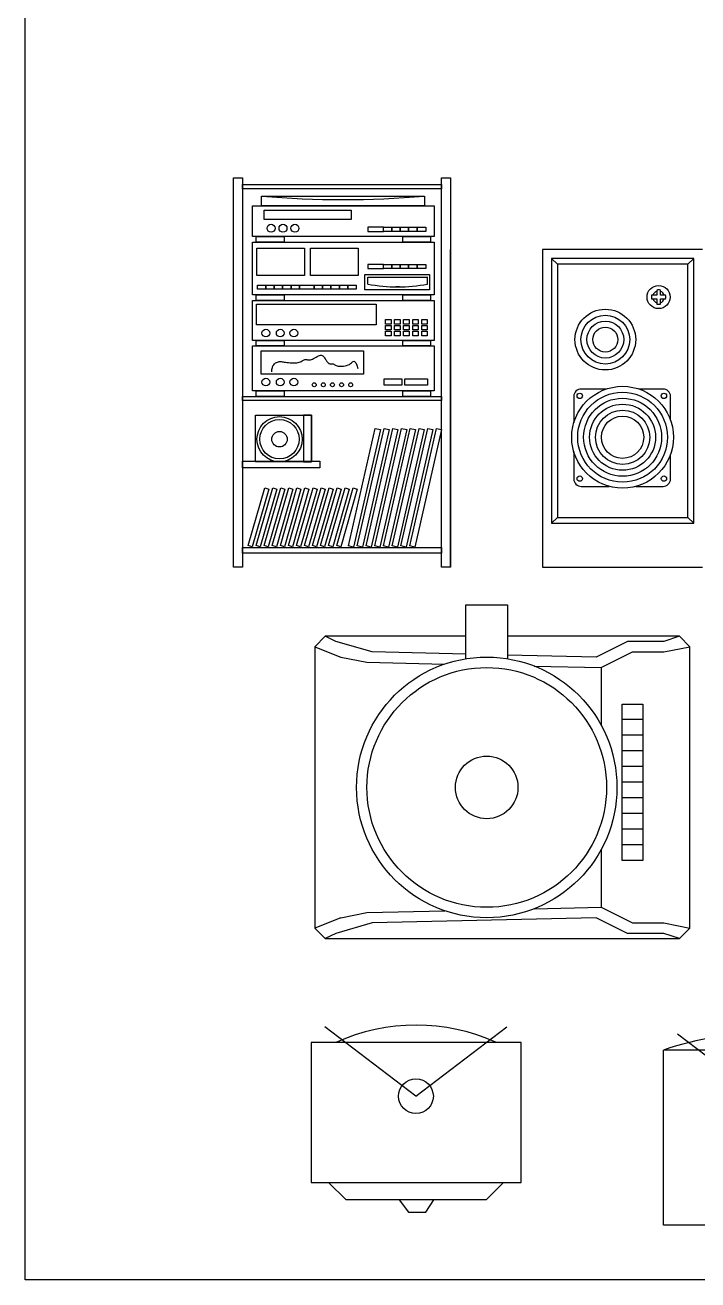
# Model space of a CAD drawing. Header units: millimetres. Extents: x 1474 to 2240, y 2278 to 2630.
# Drawn here: x 2222.581 to 2224.504, y 2601.843 to 2605.426 of the extents above; entities that cross this region are included whole.
import ezdxf

# ---------------------------------------------------------------- set-up
doc = ezdxf.new("R2010")
doc.units = ezdxf.units.MM
doc.layers.add('FUR', color=42, linetype='Continuous')
doc.layers.add('家', color=40, linetype='Continuous')

# ---------------------------------------------------------------- blocks, each defined once
blk = doc.blocks.new('P11KIT03')
at = {"color": 0, "linetype": 'ByBlock'}
for p, q in [((92.08, 203.2), (117.47, 203.2)), ((92.08, 170.43), (92.08, 203.2)), ((117.47, 203.2), (117.47, 170.43)), ((6.35, 184.15), (0, 177.8)), ((92.08, 184.15), (6.35, 184.15)), ((12.7, 180.97), (6.35, 184.15)), ((222.25, 184.15), (117.47, 184.15)), ((222.25, 184.15), (212.72, 180.97)), ((228.6, 177.8), (222.25, 184.15)), ((0, 177.8), (0, 6.35)), ((0, 177.8), (15.88, 171.45)), ((34.92, 174.62), (12.7, 180.97)), ((190.5, 180.97), (171.45, 171.45)), ((212.72, 180.97), (190.5, 180.97)), ((212.72, 174.62), (228.6, 177.8)), ((228.6, 6.35), (228.6, 177.8)), ((15.88, 171.45), (31.75, 168.27)), ((31.75, 168.27), (79.21, 167.22)), ((92.08, 173.3), (34.92, 174.62)), ((171.45, 171.45), (117.47, 172.71)), ((174.62, 165.1), (193.68, 174.62)), ((193.68, 174.62), (212.72, 174.62)), ((133.65, 166.01), (174.62, 165.1)), ((174.62, 165.1), (174.62, 129.78)), ((187.32, 47.62), (187.32, 142.88)), ((187.32, 142.88), (200.03, 142.88)), ((200.03, 142.88), (200.03, 47.62)), ((200.03, 133.35), (187.32, 133.35)), ((200.03, 123.83), (187.32, 123.83)), ((200.03, 114.3), (187.32, 114.3)), ((200.03, 104.78), (187.32, 104.78)), ((200.03, 95.25), (187.32, 95.25)), ((200.03, 85.72), (187.32, 85.72)), ((200.03, 76.2), (187.32, 76.2)), ((200.03, 66.67), (187.32, 66.67)), ((174.62, 54.37), (174.62, 19.05)), ((200.03, 57.15), (187.32, 57.15)), ((200.03, 47.62), (187.32, 47.62)), ((15.88, 12.7), (31.75, 15.88)), ((31.75, 15.88), (79.21, 16.93)), ((133.65, 18.14), (174.62, 19.05)), ((174.62, 19.05), (193.68, 9.52)), ((15.88, 12.7), (0, 6.35)), ((34.92, 9.52), (12.7, 3.17)), ((171.45, 12.7), (34.92, 9.52)), ((190.5, 3.17), (171.45, 12.7)), ((193.68, 9.52), (212.72, 9.52)), ((212.72, 9.52), (228.6, 6.35)), ((0, 6.35), (6.35, 0)), ((12.7, 3.17), (6.35, 0)), ((6.35, 0), (222.25, 0)), ((212.72, 3.17), (190.5, 3.17)), ((222.25, 0), (212.72, 3.17)), ((222.25, 0), (228.6, 6.35)), ((228.6, 6.35), (222.25, 0))]:
    blk.add_line(p, q, dxfattribs=at)
for radius in [79.38, 73.02, 19.05]:
    blk.add_circle((104.78, 92.08), radius, dxfattribs=at)
blk = doc.blocks.new('CS005')
at = {"layer": 'FUR'}
blk.add_blockref('P11KIT03', (-416.7, 25.85), dxfattribs=at)
blk = doc.blocks.new('tv-2')
at = {"color": 0, "linetype": 'ByBlock'}
for p, q in [((0.2996, 0.2463), (0.0394, 0.4442)), ((0.2996, 0.2463), (0.5597, 0.4442)), ((0, 0.3997), (0, 0)), ((0.6, 0.3997), (0, 0.3997)), ((0.6, 0), (0.6, 0.3997)), ((0, 0), (0.6, 0)), ((0.0998, -0.05), (0.0498, 0)), ((0.55, 0), (0.4999, -0.05)), ((0.4999, -0.05), (0.0998, -0.05)), ((0.252, -0.05), (0.2779, -0.0843)), ((0.3282, -0.0843), (0.3508, -0.05)), ((0.2779, -0.0843), (0.3282, -0.0843))]:
    blk.add_line(p, q, dxfattribs=at)
blk.add_circle((0.2996, 0.2463), 0.0496, dxfattribs=at)
blk.add_arc((0.3, -0.1099), 0.559, 65.7442, 114.2558, dxfattribs=at)
blk = doc.blocks.new('tv-3')
at = {"color": 0, "linetype": 'ByBlock'}
for p, q in [((0.2996, 0.3472), (0.0394, 0.5451)), ((0.2996, 0.3472), (0.5597, 0.5451)), ((0.6, 0.5), (0, 0.5)), ((0, 0), (0, 0.5)), ((0.6, 0), (0.6, 0.5)), ((0.6, 0), (0, 0))]:
    blk.add_line(p, q, dxfattribs=at)
blk.add_circle((0.2996, 0.3472), 0.0496, dxfattribs=at)
blk.add_arc((0.3, -0.375), 0.925, 71.0754, 108.9246, dxfattribs=at)

msp = doc.modelspace()

# ---------------------------------------------------------------- linework, layer by layer
msp.add_lwpolyline([(2222.5811, 2616.4813), (2239.7813, 2616.4813), (2239.7813, 2601.8434), (2222.5811, 2601.8434)], close=True)
at = {"layer": '家', "linetype": 'Continuous'}
for p, q in [((2223.1771, 2604.99), (2223.2027, 2604.99)), ((2223.1771, 2603.8788), (2223.1771, 2604.99)), ((2223.2027, 2604.99), (2223.2027, 2603.8788)), ((2223.2027, 2604.9708), (2223.7715, 2604.9708)), ((2223.2027, 2604.9588), (2223.2027, 2604.9708)), ((2223.7715, 2604.9588), (2223.2027, 2604.9588)), ((2223.7715, 2604.99), (2223.7971, 2604.99)), ((2223.7715, 2603.8788), (2223.7715, 2604.99)), ((2223.7715, 2604.9708), (2223.7715, 2604.9588)), ((2223.7971, 2604.99), (2223.7971, 2603.8788)), ((2223.2571, 2604.9378), (2223.7221, 2604.9378)), ((2223.2571, 2604.91), (2223.2571, 2604.9378)), ((2223.7221, 2604.9378), (2223.7221, 2604.91)), ((2223.2307, 2604.91), (2223.7499, 2604.91)), ((2223.2307, 2604.8228), (2223.2307, 2604.91)), ((2223.7221, 2604.91), (2223.2571, 2604.91)), ((2223.2641, 2604.8708), (2223.2641, 2604.8978)), ((2223.2641, 2604.8978), (2223.5131, 2604.8978)), ((2223.5131, 2604.8978), (2223.5131, 2604.8708)), ((2223.7499, 2604.91), (2223.7499, 2604.8228)), ((2223.5131, 2604.8708), (2223.2641, 2604.8708)), ((2223.7499, 2604.8228), (2223.2307, 2604.8228)), ((2223.2419, 2604.8068), (2223.2419, 2604.8228)), ((2223.2419, 2604.8228), (2223.3211, 2604.8228)), ((2223.3211, 2604.8228), (2223.3211, 2604.8068)), ((2223.5601, 2604.8488), (2223.5601, 2604.8368)), ((2223.6051, 2604.8488), (2223.5601, 2604.8488)), ((2223.5601, 2604.8368), (2223.6051, 2604.8368)), ((2223.6051, 2604.8368), (2223.6051, 2604.8488)), ((2223.6051, 2604.8368), (2223.6051, 2604.8488)), ((2223.6051, 2604.8488), (2223.6291, 2604.8488)), ((2223.6291, 2604.8368), (2223.6051, 2604.8368)), ((2223.6291, 2604.8488), (2223.6291, 2604.8368)), ((2223.6291, 2604.8368), (2223.6291, 2604.8488)), ((2223.6291, 2604.8488), (2223.6531, 2604.8488)), ((2223.6531, 2604.8368), (2223.6291, 2604.8368)), ((2223.6531, 2604.8488), (2223.6771, 2604.8488)), ((2223.6531, 2604.8488), (2223.6531, 2604.8368)), ((2223.6531, 2604.8368), (2223.6531, 2604.8488)), ((2223.6771, 2604.8368), (2223.6531, 2604.8368)), ((2223.6603, 2604.8228), (2223.7395, 2604.8228)), ((2223.6603, 2604.8068), (2223.6603, 2604.8228)), ((2223.6771, 2604.8488), (2223.6771, 2604.8368)), ((2223.6771, 2604.8368), (2223.6771, 2604.8488)), ((2223.6771, 2604.8488), (2223.7011, 2604.8488)), ((2223.7011, 2604.8368), (2223.6771, 2604.8368)), ((2223.7011, 2604.8488), (2223.7011, 2604.8368)), ((2223.7011, 2604.8368), (2223.7011, 2604.8488)), ((2223.7011, 2604.8488), (2223.7261, 2604.8488)), ((2223.7261, 2604.8368), (2223.7011, 2604.8368)), ((2223.7261, 2604.8488), (2223.7261, 2604.8368)), ((2223.7395, 2604.8228), (2223.7395, 2604.8068)), ((2223.1771, 2603.8788), (2223.1771, 2604.7857)), ((2223.2307, 2604.8068), (2223.7499, 2604.8068)), ((2223.2307, 2604.6556), (2223.2307, 2604.8068)), ((2223.3211, 2604.8068), (2223.2419, 2604.8068)), ((2223.2431, 2604.7108), (2223.2431, 2604.7888)), ((2223.2431, 2604.7888), (2223.3791, 2604.7888)), ((2223.3791, 2604.7888), (2223.3791, 2604.7108)), ((2223.3971, 2604.7108), (2223.3971, 2604.7888)), ((2223.3971, 2604.7888), (2223.5331, 2604.7888)), ((2223.5331, 2604.7888), (2223.5331, 2604.7108)), ((2223.7395, 2604.8068), (2223.6603, 2604.8068)), ((2223.7499, 2604.8068), (2223.7499, 2604.6556)), ((2223.7971, 2603.8788), (2223.7971, 2604.7857)), ((2224.5172, 2604.7857), (2224.0599, 2604.7857)), ((2224.0599, 2604.7857), (2224.0599, 2603.8788)), ((2224.4917, 2604.7602), (2224.0854, 2604.7602)), ((2224.0854, 2604.7602), (2224.1024, 2604.7432)), ((2224.0854, 2604.7602), (2224.0854, 2604.0037)), ((2224.4917, 2604.7602), (2224.4747, 2604.7432)), ((2224.4917, 2604.0037), (2224.4917, 2604.7602)), ((2223.3791, 2604.7108), (2223.2431, 2604.7108)), ((2223.5331, 2604.7108), (2223.3971, 2604.7108)), ((2223.5521, 2604.7138), (2223.7371, 2604.7138)), ((2223.5521, 2604.6698), (2223.5521, 2604.7138)), ((2223.5601, 2604.7428), (2223.5601, 2604.7308)), ((2223.6051, 2604.7428), (2223.5601, 2604.7428)), ((2223.5601, 2604.7308), (2223.6051, 2604.7308)), ((2223.6051, 2604.7428), (2223.6291, 2604.7428)), ((2223.6051, 2604.7308), (2223.6051, 2604.7428)), ((2223.6051, 2604.7308), (2223.6051, 2604.7428)), ((2223.6291, 2604.7308), (2223.6051, 2604.7308)), ((2223.6291, 2604.7428), (2223.6531, 2604.7428)), ((2223.6291, 2604.7308), (2223.6291, 2604.7428)), ((2223.6291, 2604.7428), (2223.6291, 2604.7308)), ((2223.6531, 2604.7308), (2223.6291, 2604.7308)), ((2223.6531, 2604.7428), (2223.6771, 2604.7428)), ((2223.6531, 2604.7308), (2223.6531, 2604.7428)), ((2223.6531, 2604.7428), (2223.6531, 2604.7308)), ((2223.6771, 2604.7308), (2223.6531, 2604.7308)), ((2223.6771, 2604.7308), (2223.6771, 2604.7428)), ((2223.6771, 2604.7428), (2223.6771, 2604.7308)), ((2223.6771, 2604.7428), (2223.7011, 2604.7428)), ((2223.7011, 2604.7308), (2223.6771, 2604.7308)), ((2223.7011, 2604.7428), (2223.7011, 2604.7308)), ((2223.7011, 2604.7428), (2223.7261, 2604.7428)), ((2223.7011, 2604.7308), (2223.7011, 2604.7428)), ((2223.7261, 2604.7308), (2223.7011, 2604.7308)), ((2223.7261, 2604.7428), (2223.7261, 2604.7308)), ((2223.7371, 2604.7138), (2223.7371, 2604.6698)), ((2224.4747, 2604.7432), (2224.1024, 2604.7432)), ((2224.1024, 2604.7432), (2224.1024, 2604.0207)), ((2224.4747, 2604.0207), (2224.4747, 2604.7432)), ((2223.2451, 2604.6718), (2223.2451, 2604.6838)), ((2223.2451, 2604.6838), (2223.2691, 2604.6838)), ((2223.2691, 2604.6718), (2223.2691, 2604.6838)), ((2223.2691, 2604.6838), (2223.2931, 2604.6838)), ((2223.2691, 2604.6838), (2223.2691, 2604.6718)), ((2223.2931, 2604.6718), (2223.2931, 2604.6838)), ((2223.2931, 2604.6838), (2223.3171, 2604.6838)), ((2223.2931, 2604.6838), (2223.2931, 2604.6718)), ((2223.3171, 2604.6718), (2223.3171, 2604.6838)), ((2223.3171, 2604.6838), (2223.3411, 2604.6838)), ((2223.3171, 2604.6838), (2223.3171, 2604.6718)), ((2223.3411, 2604.6718), (2223.3411, 2604.6838)), ((2223.3411, 2604.6838), (2223.3651, 2604.6838)), ((2223.3411, 2604.6838), (2223.3411, 2604.6718)), ((2223.3651, 2604.6838), (2223.3651, 2604.6718)), ((2223.3651, 2604.6718), (2223.3651, 2604.6838)), ((2223.3651, 2604.6838), (2223.4071, 2604.6838)), ((2223.4071, 2604.6838), (2223.4071, 2604.6718)), ((2223.4071, 2604.6718), (2223.4071, 2604.6838)), ((2223.4071, 2604.6838), (2223.4311, 2604.6838)), ((2223.4311, 2604.6718), (2223.4311, 2604.6838)), ((2223.4311, 2604.6838), (2223.4311, 2604.6718)), ((2223.4311, 2604.6838), (2223.4551, 2604.6838)), ((2223.4551, 2604.6838), (2223.4551, 2604.6718)), ((2223.4551, 2604.6718), (2223.4551, 2604.6838)), ((2223.4551, 2604.6838), (2223.4791, 2604.6838)), ((2223.4791, 2604.6838), (2223.5031, 2604.6838)), ((2223.4791, 2604.6718), (2223.4791, 2604.6838)), ((2223.4791, 2604.6838), (2223.4791, 2604.6718)), ((2223.5031, 2604.6718), (2223.5031, 2604.6838)), ((2223.5031, 2604.6838), (2223.5031, 2604.6718)), ((2223.5031, 2604.6838), (2223.5271, 2604.6838)), ((2223.5271, 2604.6838), (2223.5271, 2604.6718)), ((2223.5607, 2604.7068), (2223.7319, 2604.7068)), ((2223.5607, 2604.6868), (2223.5607, 2604.7068)), ((2223.6511, 2604.6788), (2223.6407, 2604.6788)), ((2223.7311, 2604.6868), (2223.7311, 2604.7068)), ((2223.7499, 2604.6556), (2223.2307, 2604.6556)), ((2223.2307, 2604.6396), (2223.7499, 2604.6396)), ((2223.2307, 2604.526), (2223.2307, 2604.6396)), ((2223.2419, 2604.6396), (2223.2419, 2604.6556)), ((2223.2419, 2604.6556), (2223.3211, 2604.6556)), ((2223.3211, 2604.6396), (2223.2419, 2604.6396)), ((2223.2691, 2604.6718), (2223.2451, 2604.6718)), ((2223.2931, 2604.6718), (2223.2691, 2604.6718)), ((2223.3171, 2604.6718), (2223.2931, 2604.6718)), ((2223.3411, 2604.6718), (2223.3171, 2604.6718)), ((2223.3211, 2604.6556), (2223.3211, 2604.6396)), ((2223.3651, 2604.6718), (2223.3411, 2604.6718)), ((2223.4071, 2604.6718), (2223.3651, 2604.6718)), ((2223.4311, 2604.6718), (2223.4071, 2604.6718)), ((2223.4551, 2604.6718), (2223.4311, 2604.6718)), ((2223.4791, 2604.6718), (2223.4551, 2604.6718)), ((2223.5031, 2604.6718), (2223.4791, 2604.6718)), ((2223.5271, 2604.6718), (2223.5031, 2604.6718)), ((2223.7371, 2604.6698), (2223.5521, 2604.6698)), ((2223.6603, 2604.6556), (2223.7395, 2604.6556)), ((2223.6603, 2604.6396), (2223.6603, 2604.6556)), ((2223.7395, 2604.6396), (2223.6603, 2604.6396)), ((2223.7395, 2604.6556), (2223.7395, 2604.6396)), ((2223.7499, 2604.6396), (2223.7499, 2604.526)), ((2224.3863, 2604.6548), (2224.3714, 2604.6548)), ((2224.3714, 2604.6446), (2224.3863, 2604.6446)), ((2224.3863, 2604.6697), (2224.3863, 2604.6548)), ((2224.3863, 2604.6446), (2224.3863, 2604.6298)), ((2224.3965, 2604.6548), (2224.3965, 2604.6697)), ((2224.4113, 2604.6548), (2224.3965, 2604.6548)), ((2224.3965, 2604.6446), (2224.4113, 2604.6446)), ((2224.3965, 2604.6298), (2224.3965, 2604.6446)), ((2223.2421, 2604.5708), (2223.2421, 2604.6298)), ((2223.2421, 2604.6298), (2223.5841, 2604.6298)), ((2223.5841, 2604.6298), (2223.5841, 2604.5708)), ((2223.5841, 2604.5708), (2223.2421, 2604.5708)), ((2223.6113, 2604.5856), (2223.6273, 2604.5856)), ((2223.6113, 2604.5726), (2223.6113, 2604.5856)), ((2223.6273, 2604.5726), (2223.6113, 2604.5726)), ((2223.6113, 2604.5688), (2223.6273, 2604.5688)), ((2223.6113, 2604.5558), (2223.6113, 2604.5688)), ((2223.6273, 2604.5856), (2223.6273, 2604.5726)), ((2223.6273, 2604.5688), (2223.6273, 2604.5558)), ((2223.6371, 2604.5856), (2223.6531, 2604.5856)), ((2223.6371, 2604.5726), (2223.6371, 2604.5856)), ((2223.6531, 2604.5726), (2223.6371, 2604.5726)), ((2223.6371, 2604.5688), (2223.6531, 2604.5688)), ((2223.6371, 2604.5558), (2223.6371, 2604.5688)), ((2223.6531, 2604.5856), (2223.6531, 2604.5726)), ((2223.6531, 2604.5688), (2223.6531, 2604.5558)), ((2223.6629, 2604.5726), (2223.6629, 2604.5856)), ((2223.6629, 2604.5856), (2223.6789, 2604.5856)), ((2223.6789, 2604.5726), (2223.6629, 2604.5726)), ((2223.6629, 2604.5558), (2223.6629, 2604.5688)), ((2223.6629, 2604.5688), (2223.6789, 2604.5688)), ((2223.6789, 2604.5856), (2223.6789, 2604.5726)), ((2223.6789, 2604.5688), (2223.6789, 2604.5558)), ((2223.6887, 2604.5726), (2223.6887, 2604.5856)), ((2223.6887, 2604.5856), (2223.7047, 2604.5856)), ((2223.7047, 2604.5726), (2223.6887, 2604.5726)), ((2223.6887, 2604.5558), (2223.6887, 2604.5688)), ((2223.6887, 2604.5688), (2223.7047, 2604.5688)), ((2223.7047, 2604.5856), (2223.7047, 2604.5726)), ((2223.7047, 2604.5688), (2223.7047, 2604.5558)), ((2223.7145, 2604.5856), (2223.7305, 2604.5856)), ((2223.7145, 2604.5726), (2223.7145, 2604.5856)), ((2223.7305, 2604.5726), (2223.7145, 2604.5726)), ((2223.7145, 2604.5688), (2223.7305, 2604.5688)), ((2223.7145, 2604.5558), (2223.7145, 2604.5688)), ((2223.7305, 2604.5856), (2223.7305, 2604.5726)), ((2223.7305, 2604.5688), (2223.7305, 2604.5558)), ((2223.6273, 2604.5558), (2223.6113, 2604.5558)), ((2223.6113, 2604.552), (2223.6273, 2604.552)), ((2223.6113, 2604.539), (2223.6113, 2604.552)), ((2223.6273, 2604.539), (2223.6113, 2604.539)), ((2223.6273, 2604.552), (2223.6273, 2604.539)), ((2223.6531, 2604.5558), (2223.6371, 2604.5558)), ((2223.6371, 2604.552), (2223.6531, 2604.552)), ((2223.6371, 2604.539), (2223.6371, 2604.552)), ((2223.6531, 2604.539), (2223.6371, 2604.539)), ((2223.6531, 2604.552), (2223.6531, 2604.539)), ((2223.6789, 2604.5558), (2223.6629, 2604.5558)), ((2223.6629, 2604.539), (2223.6629, 2604.552)), ((2223.6629, 2604.552), (2223.6789, 2604.552)), ((2223.6789, 2604.539), (2223.6629, 2604.539)), ((2223.6789, 2604.552), (2223.6789, 2604.539)), ((2223.7047, 2604.5558), (2223.6887, 2604.5558)), ((2223.6887, 2604.539), (2223.6887, 2604.552)), ((2223.6887, 2604.552), (2223.7047, 2604.552)), ((2223.7047, 2604.539), (2223.6887, 2604.539)), ((2223.7047, 2604.552), (2223.7047, 2604.539)), ((2223.7305, 2604.5558), (2223.7145, 2604.5558)), ((2223.7145, 2604.552), (2223.7305, 2604.552)), ((2223.7145, 2604.539), (2223.7145, 2604.552)), ((2223.7305, 2604.539), (2223.7145, 2604.539)), ((2223.7305, 2604.552), (2223.7305, 2604.539)), ((2223.7499, 2604.526), (2223.2307, 2604.526)), ((2223.2307, 2604.51), (2223.7499, 2604.51)), ((2223.2307, 2604.382), (2223.2307, 2604.51)), ((2223.2419, 2604.51), (2223.2419, 2604.526)), ((2223.2419, 2604.526), (2223.3211, 2604.526)), ((2223.3211, 2604.51), (2223.2419, 2604.51)), ((2223.2561, 2604.4298), (2223.2561, 2604.4958)), ((2223.2561, 2604.4958), (2223.5481, 2604.4958)), ((2223.3211, 2604.526), (2223.3211, 2604.51)), ((2223.5481, 2604.4958), (2223.5481, 2604.4298)), ((2223.6603, 2604.526), (2223.7395, 2604.526)), ((2223.6603, 2604.51), (2223.6603, 2604.526)), ((2223.7395, 2604.51), (2223.6603, 2604.51)), ((2223.7395, 2604.526), (2223.7395, 2604.51)), ((2223.7499, 2604.51), (2223.7499, 2604.382)), ((2223.2915, 2604.4566), (2223.294, 2604.4594)), ((2223.294, 2604.4594), (2223.2968, 2604.4615)), ((2223.2968, 2604.4615), (2223.2995, 2604.4631)), ((2223.2995, 2604.4631), (2223.3023, 2604.4641)), ((2223.3023, 2604.4641), (2223.3049, 2604.4648)), ((2223.3049, 2604.4648), (2223.3074, 2604.4652)), ((2223.3074, 2604.4652), (2223.31, 2604.4654)), ((2223.31, 2604.4654), (2223.3126, 2604.4653)), ((2223.3126, 2604.4653), (2223.3153, 2604.4651)), ((2223.3153, 2604.4651), (2223.3183, 2604.4647)), ((2223.3183, 2604.4647), (2223.3216, 2604.4642)), ((2223.3216, 2604.4642), (2223.3253, 2604.4636)), ((2223.3253, 2604.4636), (2223.3295, 2604.4631)), ((2223.3295, 2604.4631), (2223.334, 2604.4625)), ((2223.334, 2604.4625), (2223.3387, 2604.4621)), ((2223.3387, 2604.4621), (2223.3436, 2604.4617)), ((2223.3436, 2604.4617), (2223.3484, 2604.4616)), ((2223.3484, 2604.4616), (2223.353, 2604.4616)), ((2223.353, 2604.4616), (2223.3574, 2604.4619)), ((2223.3574, 2604.4619), (2223.3613, 2604.4625)), ((2223.3613, 2604.4625), (2223.3647, 2604.4634)), ((2223.3647, 2604.4634), (2223.3677, 2604.4645)), ((2223.3677, 2604.4645), (2223.3703, 2604.4658)), ((2223.3703, 2604.4658), (2223.3725, 2604.4672)), ((2223.3725, 2604.4672), (2223.3746, 2604.4685)), ((2223.3746, 2604.4685), (2223.3765, 2604.4696)), ((2223.3765, 2604.4696), (2223.3783, 2604.4706)), ((2223.3783, 2604.4706), (2223.3801, 2604.4711)), ((2223.3801, 2604.4711), (2223.3821, 2604.4713)), ((2223.3821, 2604.4713), (2223.3841, 2604.4712)), ((2223.3841, 2604.4712), (2223.3862, 2604.4709)), ((2223.3862, 2604.4709), (2223.3885, 2604.4705)), ((2223.3885, 2604.4705), (2223.391, 2604.4702)), ((2223.391, 2604.4702), (2223.3936, 2604.4701)), ((2223.3936, 2604.4701), (2223.3963, 2604.4704)), ((2223.3963, 2604.4704), (2223.3993, 2604.4711)), ((2223.3993, 2604.4711), (2223.4025, 2604.4724)), ((2223.4025, 2604.4724), (2223.4057, 2604.4741)), ((2223.4057, 2604.4741), (2223.4091, 2604.476)), ((2223.4091, 2604.476), (2223.4125, 2604.4781)), ((2223.4125, 2604.4781), (2223.4159, 2604.48)), ((2223.4159, 2604.48), (2223.4191, 2604.4817)), ((2223.4191, 2604.4817), (2223.4221, 2604.483)), ((2223.4221, 2604.483), (2223.425, 2604.4836)), ((2223.425, 2604.4836), (2223.4275, 2604.4836)), ((2223.4275, 2604.4836), (2223.4298, 2604.4829)), ((2223.4298, 2604.4829), (2223.4318, 2604.4816)), ((2223.4318, 2604.4816), (2223.4337, 2604.48)), ((2223.4337, 2604.48), (2223.4354, 2604.478)), ((2223.4354, 2604.478), (2223.4369, 2604.4758)), ((2223.4369, 2604.4758), (2223.4384, 2604.4735)), ((2223.4384, 2604.4735), (2223.4398, 2604.4713)), ((2223.4398, 2604.4713), (2223.4412, 2604.4692)), ((2223.4412, 2604.4692), (2223.4425, 2604.4672)), ((2223.4425, 2604.4672), (2223.4438, 2604.4654)), ((2223.4438, 2604.4654), (2223.4451, 2604.4639)), ((2223.4451, 2604.4639), (2223.4464, 2604.4625)), ((2223.4464, 2604.4625), (2223.4477, 2604.4613)), ((2223.4477, 2604.4613), (2223.449, 2604.4604)), ((2223.449, 2604.4604), (2223.4503, 2604.4598)), ((2223.4503, 2604.4598), (2223.4516, 2604.4594)), ((2223.4516, 2604.4594), (2223.453, 2604.4593)), ((2223.453, 2604.4593), (2223.4543, 2604.4592)), ((2223.4543, 2604.4592), (2223.4557, 2604.4593)), ((2223.4557, 2604.4593), (2223.4571, 2604.4593)), ((2223.4571, 2604.4593), (2223.4585, 2604.4593)), ((2223.4585, 2604.4593), (2223.46, 2604.4592)), ((2223.46, 2604.4592), (2223.4615, 2604.4588)), ((2223.4615, 2604.4588), (2223.463, 2604.4582)), ((2223.463, 2604.4582), (2223.4646, 2604.4573)), ((2223.4646, 2604.4573), (2223.4664, 2604.4564)), ((2223.504, 2604.4557), (2223.5078, 2604.4575)), ((2223.5078, 2604.4575), (2223.5112, 2604.4596)), ((2223.5112, 2604.4596), (2223.5141, 2604.462)), ((2223.5141, 2604.462), (2223.5166, 2604.4643)), ((2223.5166, 2604.4643), (2223.5189, 2604.4659)), ((2223.5189, 2604.4659), (2223.5211, 2604.4663)), ((2223.5211, 2604.4663), (2223.5233, 2604.465)), ((2223.5233, 2604.465), (2223.5258, 2604.4615)), ((2223.5258, 2604.4615), (2223.5287, 2604.4553)), ((2223.5481, 2604.4298), (2223.2561, 2604.4298)), ((2223.2861, 2604.4358), (2223.2865, 2604.4427)), ((2223.2865, 2604.4427), (2223.2877, 2604.4483)), ((2223.2877, 2604.4483), (2223.2894, 2604.4529)), ((2223.2894, 2604.4529), (2223.2915, 2604.4566)), ((2223.4664, 2604.4564), (2223.4683, 2604.4553)), ((2223.4683, 2604.4553), (2223.4705, 2604.4543)), ((2223.4705, 2604.4543), (2223.473, 2604.4534)), ((2223.473, 2604.4534), (2223.4759, 2604.4526)), ((2223.4759, 2604.4526), (2223.4791, 2604.4521)), ((2223.4791, 2604.4521), (2223.4828, 2604.4519)), ((2223.4828, 2604.4519), (2223.4869, 2604.452)), ((2223.4869, 2604.452), (2223.4912, 2604.4524)), ((2223.4912, 2604.4524), (2223.4955, 2604.4532)), ((2223.4955, 2604.4532), (2223.4998, 2604.4543)), ((2223.4998, 2604.4543), (2223.504, 2604.4557)), ((2223.5287, 2604.4553), (2223.5321, 2604.4458)), ((2223.6071, 2604.4158), (2223.6581, 2604.4158)), ((2223.6071, 2604.3978), (2223.6071, 2604.4158)), ((2223.6581, 2604.3978), (2223.6071, 2604.3978)), ((2223.6581, 2604.4158), (2223.6581, 2604.3978)), ((2223.6661, 2604.3978), (2223.6661, 2604.4158)), ((2223.6661, 2604.4158), (2223.7311, 2604.4158)), ((2223.7311, 2604.3978), (2223.6661, 2604.3978)), ((2223.7311, 2604.4158), (2223.7311, 2604.3978)), ((2224.242, 2604.3871), (2224.1704, 2604.3871)), ((2224.4041, 2604.3871), (2224.3351, 2604.3871)), ((2223.2027, 2604.366), (2223.7715, 2604.366)), ((2223.2027, 2604.354), (2223.2027, 2604.366)), ((2223.7715, 2604.354), (2223.2027, 2604.354)), ((2223.7499, 2604.382), (2223.2307, 2604.382)), ((2223.2419, 2604.366), (2223.2419, 2604.382)), ((2223.2419, 2604.382), (2223.3211, 2604.382)), ((2223.3211, 2604.366), (2223.2419, 2604.366)), ((2223.3211, 2604.382), (2223.3211, 2604.366)), ((2223.6603, 2604.382), (2223.7395, 2604.382)), ((2223.6603, 2604.366), (2223.6603, 2604.382)), ((2223.7395, 2604.366), (2223.6603, 2604.366)), ((2223.7395, 2604.382), (2223.7395, 2604.366)), ((2223.7715, 2604.366), (2223.7715, 2604.354)), ((2224.1491, 2604.3658), (2224.1491, 2604.2906)), ((2224.4254, 2604.2984), (2224.4254, 2604.3658)), ((2223.2393, 2604.3125), (2223.3991, 2604.3125)), ((2223.2393, 2604.1791), (2223.2393, 2604.3125)), ((2223.3991, 2604.3125), (2223.377, 2604.3125)), ((2223.377, 2604.3125), (2223.377, 2604.1791)), ((2223.3991, 2604.1791), (2223.3991, 2604.3125)), ((2223.3991, 2604.3125), (2223.3991, 2604.1791)), ((2223.5053, 2603.9392), (2223.5819, 2604.2746)), ((2223.5965, 2604.2713), (2223.5199, 2603.9359)), ((2223.5303, 2603.9392), (2223.6069, 2604.2746)), ((2223.6215, 2604.2713), (2223.5449, 2603.9359)), ((2223.5553, 2603.9392), (2223.6319, 2604.2746)), ((2223.6465, 2604.2713), (2223.5699, 2603.9359)), ((2223.5803, 2603.9392), (2223.6569, 2604.2746)), ((2223.5819, 2604.2746), (2223.5965, 2604.2713)), ((2223.6715, 2604.2713), (2223.5949, 2603.9359)), ((2223.6053, 2603.9392), (2223.6819, 2604.2746)), ((2223.6069, 2604.2746), (2223.6215, 2604.2713)), ((2223.6965, 2604.2713), (2223.6199, 2603.9359)), ((2223.6303, 2603.9392), (2223.7069, 2604.2746)), ((2223.6319, 2604.2746), (2223.6465, 2604.2713)), ((2223.7215, 2604.2713), (2223.6449, 2603.9359)), ((2223.6553, 2603.9392), (2223.7319, 2604.2746)), ((2223.6569, 2604.2746), (2223.6715, 2604.2713)), ((2223.7465, 2604.2713), (2223.6699, 2603.9359)), ((2223.6803, 2603.9392), (2223.7569, 2604.2746)), ((2223.6819, 2604.2746), (2223.6965, 2604.2713)), ((2223.7715, 2604.2713), (2223.6949, 2603.9359)), ((2223.7069, 2604.2746), (2223.7215, 2604.2713)), ((2223.7319, 2604.2746), (2223.7465, 2604.2713)), ((2223.7569, 2604.2746), (2223.7715, 2604.2713)), ((2224.1491, 2604.2082), (2224.1491, 2604.1304)), ((2223.2027, 2604.1618), (2223.2027, 2604.1808)), ((2223.2027, 2604.1808), (2223.4231, 2604.1808)), ((2223.3991, 2604.1791), (2223.2393, 2604.1791)), ((2223.377, 2604.1791), (2223.3991, 2604.1791)), ((2223.4231, 2604.1808), (2223.4231, 2604.1618)), ((2224.4254, 2604.1304), (2224.4254, 2604.2004)), ((2223.4231, 2604.1618), (2223.2027, 2604.1618)), ((2223.2186, 2603.9401), (2223.2659, 2604.1045)), ((2223.2774, 2604.1011), (2223.2301, 2603.9368)), ((2223.2416, 2603.9401), (2223.2889, 2604.1045)), ((2223.3004, 2604.1011), (2223.2531, 2603.9368)), ((2223.2646, 2603.9401), (2223.3119, 2604.1045)), ((2223.2659, 2604.1045), (2223.2774, 2604.1011)), ((2223.3234, 2604.1011), (2223.2761, 2603.9368)), ((2223.2876, 2603.9401), (2223.3349, 2604.1045)), ((2223.2889, 2604.1045), (2223.3004, 2604.1011)), ((2223.3464, 2604.1011), (2223.2991, 2603.9368)), ((2223.3106, 2603.9401), (2223.3579, 2604.1045)), ((2223.3119, 2604.1045), (2223.3234, 2604.1011)), ((2223.3694, 2604.1011), (2223.3221, 2603.9368)), ((2223.3336, 2603.9401), (2223.3809, 2604.1045)), ((2223.3349, 2604.1045), (2223.3464, 2604.1011)), ((2223.3924, 2604.1011), (2223.3451, 2603.9368)), ((2223.3566, 2603.9401), (2223.4039, 2604.1045)), ((2223.3579, 2604.1045), (2223.3694, 2604.1011)), ((2223.4154, 2604.1011), (2223.3681, 2603.9368)), ((2223.3796, 2603.9401), (2223.4269, 2604.1045)), ((2223.3809, 2604.1045), (2223.3924, 2604.1011)), ((2223.4384, 2604.1011), (2223.3911, 2603.9368)), ((2223.4026, 2603.9401), (2223.4499, 2604.1045)), ((2223.4039, 2604.1045), (2223.4154, 2604.1011)), ((2223.4614, 2604.1011), (2223.4141, 2603.9368)), ((2223.4256, 2603.9401), (2223.4729, 2604.1045)), ((2223.4269, 2604.1045), (2223.4384, 2604.1011)), ((2223.4844, 2604.1011), (2223.4371, 2603.9368)), ((2223.4486, 2603.9401), (2223.4959, 2604.1045)), ((2223.4499, 2604.1045), (2223.4614, 2604.1011)), ((2223.5074, 2604.1011), (2223.4601, 2603.9368)), ((2223.4716, 2603.9401), (2223.5189, 2604.1045)), ((2223.4729, 2604.1045), (2223.4844, 2604.1011)), ((2223.5304, 2604.1011), (2223.4831, 2603.9368)), ((2223.4959, 2604.1045), (2223.5074, 2604.1011)), ((2223.5189, 2604.1045), (2223.5304, 2604.1011)), ((2224.1704, 2604.1091), (2224.2504, 2604.1091)), ((2224.3267, 2604.1091), (2224.4041, 2604.1091)), ((2224.1024, 2604.0207), (2224.0854, 2604.0037)), ((2224.0854, 2604.0037), (2224.4917, 2604.0037)), ((2224.1024, 2604.0207), (2224.4747, 2604.0207)), ((2224.4917, 2604.0037), (2224.4747, 2604.0207)), ((2223.2027, 2603.9348), (2223.7715, 2603.9348)), ((2223.2027, 2603.918), (2223.2027, 2603.9348)), ((2223.2301, 2603.9368), (2223.2186, 2603.9401)), ((2223.2531, 2603.9368), (2223.2416, 2603.9401)), ((2223.2761, 2603.9368), (2223.2646, 2603.9401)), ((2223.2991, 2603.9368), (2223.2876, 2603.9401)), ((2223.3221, 2603.9368), (2223.3106, 2603.9401)), ((2223.3451, 2603.9368), (2223.3336, 2603.9401)), ((2223.3681, 2603.9368), (2223.3566, 2603.9401)), ((2223.3911, 2603.9368), (2223.3796, 2603.9401)), ((2223.4141, 2603.9368), (2223.4026, 2603.9401)), ((2223.4371, 2603.9368), (2223.4256, 2603.9401)), ((2223.4601, 2603.9368), (2223.4486, 2603.9401)), ((2223.4831, 2603.9368), (2223.4716, 2603.9401)), ((2223.5199, 2603.9359), (2223.5053, 2603.9392)), ((2223.5449, 2603.9359), (2223.5303, 2603.9392)), ((2223.5699, 2603.9359), (2223.5553, 2603.9392)), ((2223.5949, 2603.9359), (2223.5803, 2603.9392)), ((2223.6199, 2603.9359), (2223.6053, 2603.9392)), ((2223.6449, 2603.9359), (2223.6303, 2603.9392)), ((2223.6699, 2603.9359), (2223.6553, 2603.9392)), ((2223.6949, 2603.9359), (2223.6803, 2603.9392)), ((2223.7715, 2603.9348), (2223.7715, 2603.918)), ((2223.7715, 2603.918), (2223.2027, 2603.918)), ((2223.2027, 2603.8788), (2223.1771, 2603.8788)), ((2223.7971, 2603.8788), (2223.7715, 2603.8788)), ((2224.0599, 2603.8788), (2224.5172, 2603.8788))]:
    msp.add_line(p, q, dxfattribs=at)
for centre, radius in [((2223.2839, 2604.8461), 0.0114), ((2223.3181, 2604.8461), 0.0114), ((2223.3523, 2604.8461), 0.0114), ((2224.3914, 2604.6497), 0.0331), ((2224.2392, 2604.5282), 0.0867), ((2224.2392, 2604.5282), 0.0697), ((2224.2392, 2604.5282), 0.0527), ((2223.2691, 2604.5468), 0.011), ((2223.3101, 2604.5468), 0.011), ((2223.3491, 2604.5468), 0.011), ((2224.2392, 2604.5282), 0.0357), ((2223.2691, 2604.4068), 0.011), ((2223.3101, 2604.4068), 0.011), ((2223.3491, 2604.4068), 0.011), ((2223.4074, 2604.3992), 0.0056), ((2223.4334, 2604.3992), 0.0056), ((2223.4594, 2604.3992), 0.0056), ((2223.4854, 2604.3992), 0.0056), ((2223.5114, 2604.3992), 0.0056), ((2224.2885, 2604.2494), 0.1454), ((2224.1661, 2604.3675), 0.00765), ((2224.2885, 2604.2494), 0.1283), ((2224.2885, 2604.2494), 0.1114), ((2224.4067, 2604.3675), 0.00765), ((2224.2885, 2604.2494), 0.0944), ((2224.2885, 2604.2494), 0.0774), ((2223.3082, 2604.2437), 0.0646), ((2223.3082, 2604.2437), 0.0561), ((2224.2885, 2604.2494), 0.0604), ((2223.3082, 2604.2437), 0.0221), ((2224.1661, 2604.1312), 0.00765), ((2224.4067, 2604.1312), 0.00765)]:
    msp.add_circle(centre, radius, dxfattribs=at)
for centre, radius, start, end in [((2223.4896, 2607.6353), 2.7075, 265.0738, 274.9262), ((2223.6459, 2605.1348), 0.456, 259.2322, 280.7678), ((2224.3914, 2604.6497), 0.0206, 165.6492, 194.3508), ((2224.3914, 2604.6497), 0.0169, 107.5943, 162.4057), ((2224.3914, 2604.6497), 0.0169, 197.5943, 252.4057), ((2224.3914, 2604.6497), 0.0206, 75.6492, 104.3508), ((2224.3914, 2604.6497), 0.0169, 17.5943, 72.4057), ((2224.3914, 2604.6497), 0.0169, 287.5943, 342.4057), ((2224.3914, 2604.6497), 0.0206, 345.6492, 14.3508), ((2224.3914, 2604.6497), 0.0206, 255.6492, 284.3508), ((2224.1704, 2604.3658), 0.0213, 90, 180), ((2224.4041, 2604.3658), 0.0213, 0, 90), ((2224.1704, 2604.1304), 0.0213, 180, 270), ((2224.4041, 2604.1304), 0.0213, 270, 0)]:
    msp.add_arc(centre, radius, start, end, dxfattribs=at)

# ---------------------------------------------------------------- block references
at = {"xscale": 0.0046875, "yscale": 0.0046875, "zscale": 0.0046875}
msp.add_blockref('CS005', (2225.3624, 2602.6968), dxfattribs=at)
for name, p in [('tv-2', (2223.3985, 2602.1216)), ('tv-3', (2224.4056, 2601.9998))]:
    msp.add_blockref(name, p)

doc.saveas('drawing.dxf')
